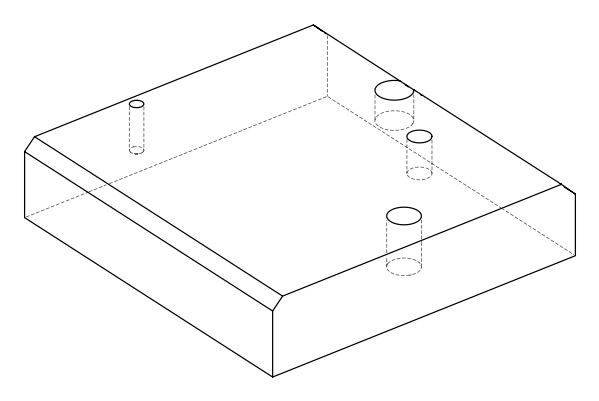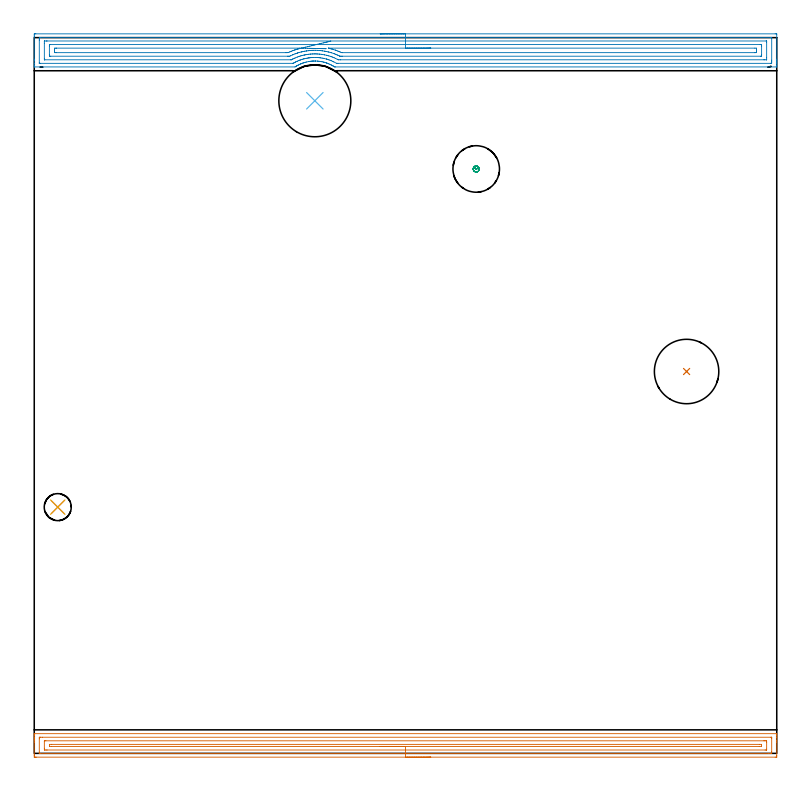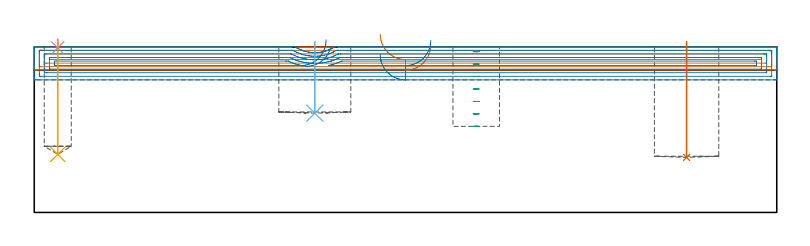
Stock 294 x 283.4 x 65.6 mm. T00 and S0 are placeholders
(PLAN: 7 operations, 5 tool changes, 22.5 min)
(1 AREA_MILL | FG_CHAMFER_SURFACE | UGT0205_001 | 9.59 min | 12712 mm3)
(2 AREA_MILL_1 | FG_CHAMFER_SURFACE_1 | UGT0205_001 | 12.09 min | 25230 mm3)
(3 MILL_BLIND_HOLE_FROM_SOLID_MATERIAL | STEP1POCKET | UGT0201_008 | Spiral | 0.32 min | 8378 mm3)
(4 SPOT_DRILL | STEP1POCKET_1 | NXT0321_9005460120000 | 0.03 min | 1 mm3)
(5 DRILL_BLIND_HOLE_INTO_CENTER | STEP1POCKET_1 | UGT0301_219 | 0.18 min | 3630 mm3)
(6 INDEXABLE_INSERT_DRILL_BLIND_HOLE_FROM_SOLID | STEP1POCKET_2 | NXT0302_028 | 0.11 min | 16527 mm3)
(7 INDEXABLE_INSERT_DRILL_BLIND_HOLE_FROM_SOLID_1 | STEP1POCKET_3 | NXT0302_022 | 0.18 min | 22208 mm3)
(TOOL UGT0205_001 | Chamfer Mill 20 x 3 x 45 deg. | D20 FL50 Z2)
(TOOL UGT0201_008 | End Mill 16 mm | D16 FL32 Z4)
(TOOL NXT0321_9005460120000 | NC Spot Drill, 142deg, 12mm, Carbide, Uncoated | D12 PA142 FL30 Z2)
(TOOL UGT0301_219 | Twist Drill 10.7 mm | D10.7 PA118 FL90 Z2)
(TOOL NXT0302_028 | Index. Insert Drill 28.5mm [880-D2850L32-03] | D28.5 PA176 FL86 Z2)
(TOOL NXT0302_022 | Index. Insert Drill 25.5mm [880-D2550L25-03] | D25.5 PA176 FL77 Z2)
(OP 1 AREA_MILL)
G17 G21 G94 G90
T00 M6
G54
G17 G0 G90 X157. Y-1.5 S1061 M3
G43 Z75.6 H0
Z66.3
G94 G1 X156.962 Z65.428 F250.
X156.848 Z64.564
X156.659 Z63.712
X156.397 Z62.88
X156.063 Z62.074
X155.66 Z61.3
X155.191 Z60.564
X154.66 Z59.872
X154.071 Z59.229
X153.428 Z58.64
X152.736 Z58.108
X152. Z57.64
X151.226 Z57.237
X150.42 Z56.903
X149.588 Z56.641
X148.736 Z56.452
X147.871 Z56.338
X147. Z56.3
X0.7
X0.608 Y-1.499 Z56.301
X0.007 Y-1.492 Z56.306
X0.003 Y-1.478 Z56.319
X0. Y-0.873 Z56.924
Y-0.588 Z57.209
Y4.491 Z62.285
Y5.061 Z62.858
Y5.385 Z63.181
Y5.955 Z63.752
Y6.279 Z64.074
Y6.926 Z64.726
Y7.346 Z65.145
X0.002 Y7.735 Z65.527
X0.004 Y7.765 Z65.556
X0.01 Y7.805 Z65.595
X0.158 Y7.8 Z65.6
X293.842
X293.99 Y7.805 Z65.595
X293.993 Y7.737 Z65.529
X294. Y7.346 Z65.145
Y6.927 Z64.726
Y6.279 Z64.074
Y5.061 Z62.858
Y4.491 Z62.285
X293.999 Y-0.873 Z56.924
X293.996 Y-1.478 Z56.319
X293.993 Y-1.492 Z56.306
X293.392 Y-1.5 Z56.3
X147.
Y-0.086 Z57.714
X2.287 Y-0.085 Z57.715
X2.074 Y-0.081 Z57.719
X2.018 Y-0.079 Z57.721
X2.01 Y-0.068 Z57.732
X2.005 Y-0.035 Z57.765
X2.002 Y0.021 Z57.821
X2. Y0.415 Z58.215
X2.001 Y5.778 Z63.578
X2.007 Y6.279 Z64.079
X2.01 Y6.371 Z64.171
X2.181 Y6.38 Z64.18
X2.288 Y6.384 Z64.184
X2.393 Y6.385 Z64.185
X3.179 Y6.386 Z64.186
X291.713 Y6.385 Z64.185
X291.926 Y6.381 Z64.181
X291.981 Y6.379 Z64.179
X291.99 Y6.368 Z64.168
X291.995 Y6.335 Z64.135
X291.998 Y6.279 Z64.079
X292. Y5.885 Z63.685
X291.999 Y0.522 Z58.322
X291.993 Y0.021 Z57.821
X291.99 Y-0.071 Z57.729
X291.82 Y-0.08 Z57.72
X291.712 Y-0.084 Z57.716
X291.607 Y-0.085 Z57.715
X290.821 Y-0.086 Z57.714
X147.
Y1.328 Z59.128
X5.071 Y1.329 Z59.129
X4.657 Y1.33 Z59.13
X4.179 Y1.333 Z59.133
X4.028 Y1.335 Z59.135
X4.01 Y1.63 Z59.43
X4.004 Y1.809 Z59.609
X4.001 Y1.987 Z59.787
Y4.669 Z62.469
X4.006 Y4.848 Z62.648
X4.01 Y4.961 Z62.761
X4.06 Y4.964 Z62.764
X4.179 Y4.967 Z62.767
X4.592 Y4.971 Z62.771
X288.929
X289.343 Y4.97 Z62.77
X289.821 Y4.967 Z62.767
X289.972 Y4.965 Z62.765
X289.99 Y4.67 Z62.47
X289.996 Y4.491 Z62.291
X289.999 Y4.313 Z62.113
Y1.631 Z59.431
X289.994 Y1.452 Z59.252
X289.99 Y1.339 Z59.139
X289.94 Y1.335 Z59.135
X289.821 Y1.332 Z59.132
X289.408 Y1.329 Z59.129
X147. Y1.328 Z59.128
Y2.743 Z60.543
X6.817
X6.013 Y2.75 Z60.55
X6.01 Y3.55 Z61.35
X6.044 Y3.552 Z61.352
X6.856 Y3.557 Z61.357
X6.896
X287.183
X287.987 Y3.55 Z61.35
X287.99 Y2.75 Z60.55
X287.956 Y2.748 Z60.548
X287.144 Y2.743 Z60.543
X287.104
X147.
X146.128 Z60.581
X145.263 Z60.695
X144.412 Z60.883
X143.58 Z61.146
X142.774 Z61.48
X142. Z61.882
X141.264 Z62.351
X140.572 Z62.882
X139.929 Z63.472
X139.339 Z64.115
X138.808 Z64.807
X138.34 Z65.543
X137.937 Z66.316
X137.603 Z67.122
X137.341 Z67.954
X137.152 Z68.806
X137.038 Z69.671
X137. Z70.543
G0 Z75.6
M5
M2
(OP 2 AREA_MILL_1)
G17 G21 G94 G90
T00 M6
G54
G17 G0 G90 X137. Y284.9 S1061 M3
G43 Z75.6 H0
Z62.5
G94 G1 X137.038 Z61.628 F250.
X137.152 Z60.764
X137.341 Z59.912
X137.603 Z59.08
X137.937 Z58.274
X138.34 Z57.5
X138.809 Z56.764
X139.34 Z56.072
X139.929 Z55.429
X140.572 Z54.84
X141.264 Z54.309
X142. Z53.84
X142.774 Z53.437
X143.58 Z53.103
X144.412 Z52.841
X145.264 Z52.652
X146.128 Z52.538
X147. Z52.5
X293.392
X293.879 Y284.895 Z52.503
X293.99 Y284.892 Z52.506
X294. Y284.776 Z52.621
Y274.838 Z62.556
Y274.278 Z63.119
Y273.96 Z63.436
Y273.4 Z63.996
Y273.082 Z64.313
Y272.445 Z64.954
Y272.092 Z65.307
X293.997 Y271.944 Z65.449
X293.99 Y271.802 Z65.588
X293.838 Y271.8 Z65.6
X119.328
X118.938 Y271.806 Z65.592
X118.84 Y271.864 Z65.533
X118.491 Y272.077 Z65.32
X118.454 Y272.101 Z65.297
X118.278 Y272.204 Z65.195
X118.121 Y272.296 Z65.103
X117.989 Y272.368 Z65.03
X117.784 Y272.483 Z64.916
X117.543 Y272.604 Z64.792
X117.298 Y272.723 Z64.676
X117.117 Y272.81 Z64.589
X116.65 Y273.017 Z64.379
X116.494 Y273.082 Z64.317
X116.229 Y273.189 Z64.21
X115.969 Y273.288 Z64.112
X115.787 Y273.357 Z64.043
X115.73 Y273.374 Z64.024
X115.333 Y273.502 Z63.897
X114.865 Y273.637 Z63.76
X114.749 Y273.667 Z63.731
X114.44 Y273.746 Z63.652
X113.973 Y273.846 Z63.55
X113.761 Y273.883 Z63.513
X113.237 Y273.976 Z63.422
X113.101 Y273.999 Z63.397
X113.08 Y274.002 Z63.394
X112.656 Y274.06 Z63.338
X112.209 Y274.096 Z63.296
X112.187 Y274.097 Z63.295
X111.317 Y274.135 Z63.255
X111.295 Z63.254
X111.082 Y274.132 Z63.258
X110.425 Y274.126 Z63.272
X110.397 Y274.123 Z63.274
X110.396 Y274.124
X109.979 Y274.101 Z63.298
X109.908 Y274.094 Z63.305
X109.533 Y274.054 Z63.341
X109.063 Y273.984 Z63.409
X108.807 Y273.949 Z63.449
X108.641 Y273.923 Z63.471
X107.749 Y273.741 Z63.658
X107.278 Y273.621 Z63.777
X107.063 Y273.559 Z63.84
X106.857 Y273.498 Z63.9
X106.473 Y273.374 Z64.024
X106.416 Y273.356 Z64.042
X105.939 Y273.175 Z64.22
X105.733 Y273.093 Z64.307
X105.705 Y273.082 Z64.318
X105.517 Y273.003 Z64.394
X105.493 Y272.992 Z64.404
X105.073 Y272.806 Z64.594
X105.039 Y272.789 Z64.611
X104.6 Y272.572 Z64.825
X104.417 Y272.483 Z64.915
X104.154 Y272.337 Z65.062
X103.975 Y272.233 Z65.167
X103.925 Y272.204 Z65.196
X103.732 Y272.088 Z65.307
X103.707 Y272.073 Z65.322
X103.26 Y271.8 Z65.6
X0.162
X0.01 Y271.802 Z65.588
X0.003 Y271.944 Z65.449
X0. Y272.092 Z65.307
Y272.445 Z64.954
Y273.082 Z64.313
Y274.278 Z63.119
Y274.838 Z62.556
Y283.899 Z53.499
X0.005 Y284.496 Z52.901
X0.01 Y284.892 Z52.505
X0.202 Y284.896 Z52.502
X0.608 Y284.9 Z52.5
X147.
Y283.486 Z53.914
X291.607 Y283.485 Z53.915
X291.742
X291.959 Y283.481 Z53.919
X291.982 Y283.479 Z53.921
X291.99 Y283.47 Z53.93
X291.996 Y283.441 Z53.959
X291.998 Y283.412 Z53.988
X292. Y283.232 Z54.168
Y274.451 Z62.949
X291.997 Y273.96 Z63.44
X291.993 Y273.58 Z63.82
X291.976 Y273.221 Z64.179
X291.607 Y273.216 Z64.184
X291.471 Y273.215 Z64.185
X120.221
X120.085 Y273.216 Z64.184
X119.711 Y273.221 Z64.179
X118.583 Y273.814 Z63.586
X118.436 Y273.886 Z63.514
X118.277 Y273.96 Z63.44
X117.543 Y274.279 Z63.121
X117.14 Y274.441 Z62.959
X116.65 Y274.627 Z62.773
X116.56 Y274.66 Z62.74
X116.492 Y274.682 Z62.718
X115.995 Y274.838 Z62.562
X115.758 Y274.907 Z62.493
X115.659 Y274.935 Z62.465
X114.865 Y275.127 Z62.273
X114.49 Y275.207 Z62.193
X113.973 Y275.298 Z62.102
X113.409 Y275.392 Z62.008
X113.08 Y275.436 Z61.964
X112.406 Y275.501 Z61.899
X112.187 Y275.513 Z61.887
X111.469 Y275.544 Z61.856
X111.295 Y275.548 Z61.852
X110.582 Y275.539 Z61.861
X110.402 Y275.534 Z61.866
X109.731 Y275.498 Z61.902
X109.509 Y275.476 Z61.924
X108.93 Y275.408 Z61.992
X108.783 Y275.389 Z62.011
X108.617 Y275.364 Z62.036
X108.156 Y275.291 Z62.109
X107.724 Y275.204 Z62.196
X107.418 Y275.139 Z62.261
X106.831 Y275.006 Z62.394
X106.695 Y274.972 Z62.428
X106.204 Y274.838 Z62.562
X106.001 Y274.777 Z62.623
X105.974 Y274.769 Z62.631
X105.939 Y274.757 Z62.643
X105.339 Y274.549 Z62.851
X105.216 Y274.505 Z62.895
X105.046 Y274.439 Z62.961
X104.703 Y274.297 Z63.103
X104.154 Y274.066 Z63.334
X104.079 Y274.033 Z63.367
X103.921 Y273.96 Z63.44
X103.48 Y273.744 Z63.656
X103.393 Y273.701 Z63.699
X103.261 Y273.632 Z63.768
X102.902 Y273.435 Z63.965
X102.693 Y273.32 Z64.08
X102.547 Y273.241 Z64.159
X102.507 Y273.221 Z64.179
X102.463 Y273.219 Z64.181
X102.368 Y273.216 Z64.184
X102.233 Y273.215 Z64.185
X2.393 Y273.214 Z64.186
X2.258 Y273.215 Z64.185
X2.041 Y273.219 Z64.181
X2.018 Y273.221 Z64.179
X2.01 Y273.23 Z64.17
X2.004 Y273.259 Z64.141
X2.002 Y273.288 Z64.112
X2. Y273.468 Z63.932
Y282.249 Z55.151
X2.003 Y282.74 Z54.66
X2.007 Y283.12 Z54.28
X2.024 Y283.479 Z53.921
X2.393 Y283.484 Z53.916
X2.529 Y283.485 Z53.915
X147. Y283.486 Z53.914
Y282.072 Z55.328
X289.821 Y282.071 Z55.329
X289.892 Y282.07 Z55.33
X289.949 Y282.068 Z55.332
X289.979 Y282.065 Z55.335
X289.99 Y282.037 Z55.363
X289.995 Y281.862 Z55.538
X289.999 Y281.688 Z55.712
X290. Y275.54 Z61.86
X289.998 Y274.838 Z62.562
X289.996 Y274.666 Z62.734
X289.991 Y274.641 Z62.759
X289.978 Y274.635 Z62.765
X289.928 Y274.633 Z62.767
X289.821 Y274.63 Z62.77
X289.142 Y274.629 Z62.771
X288.929 Y274.628 Z62.772
X121.326 Y274.629 Z62.771
X121.114 Y274.63 Z62.77
X120.427 Y274.635 Z62.765
X120.379 Y274.643 Z62.757
X120.308 Y274.676 Z62.724
X120.221 Y274.718 Z62.682
X119.983 Y274.838 Z62.562
X119.328 Y275.157 Z62.243
X118.727 Y275.429 Z61.971
X118.436 Y275.55 Z61.85
X118.02 Y275.716 Z61.684
X117.543 Y275.89 Z61.51
X117.273 Y275.982 Z61.418
X116.65 Y276.17 Z61.23
X116.012 Y276.344 Z61.056
X115.758 Y276.405 Z60.995
X114.929 Y276.594 Z60.806
X114.851 Y276.608 Z60.792
X113.973 Y276.753 Z60.647
X113.782 Y276.782 Z60.618
X113.08 Y276.863 Z60.537
X112.777 Y276.892 Z60.508
X112.187 Y276.928 Z60.472
X111.83 Y276.945 Z60.455
X111.295 Y276.962 Z60.438
X110.924 Y276.958 Z60.442
X110.402 Y276.948 Z60.452
X110.057 Y276.934 Z60.466
X109.509 Y276.903 Z60.497
X109.223 Y276.875 Z60.525
X108.617 Y276.804 Z60.596
X108.428 Y276.779 Z60.621
X107.724 Y276.675 Z60.725
X107.653 Y276.663 Z60.737
X107.294 Y276.594 Z60.806
X106.913 Y276.514 Z60.886
X106.831 Y276.496 Z60.904
X106.192 Y276.344 Z61.056
X105.939 Y276.279 Z61.121
X105.494 Y276.154 Z61.246
X105.046 Y276.016 Z61.384
X104.818 Y275.94 Z61.46
X104.144 Y275.707 Z61.693
X103.261 Y275.332 Z62.068
X102.915 Y275.178 Z62.222
X102.368 Y274.92 Z62.48
X102.312 Y274.893 Z62.507
X101.807 Y274.639 Z62.761
X101.759 Y274.634 Z62.766
X101.686 Y274.631 Z62.769
X101.476 Y274.629 Z62.771
X4.179
X4.108 Y274.63 Z62.77
X4.052 Y274.632 Z62.768
X4.021 Y274.635 Z62.765
X4.01 Y274.663 Z62.737
X4.005 Y274.838 Z62.562
X4.001 Y275.012 Z62.388
X4. Y281.16 Z56.24
X4.002 Y281.862 Z55.538
X4.004 Y282.033 Z55.367
X4.009 Y282.059 Z55.341
X4.022 Y282.065 Z55.335
X4.072 Y282.067 Z55.333
X4.179 Y282.069 Z55.331
X4.858 Y282.071 Z55.329
X5.071 Y282.072 Z55.328
X147.
Y280.657 Z56.743
X287.476
X287.869 Y280.655 Z56.745
X287.948 Y280.653 Z56.747
X287.978 Y280.651 Z56.749
X287.99 Y280.623 Z56.777
X288. Y280.106 Z57.294
Y276.63 Z60.77
Y276.594 Z60.806
X287.995 Y276.173 Z61.227
X287.99 Y276.068 Z61.332
X287.988 Y276.049 Z61.351
X287.958 Y276.047 Z61.353
X287.891 Y276.045 Z61.355
X287.703 Y276.043 Z61.357
X122.006
X121.672 Y276.045 Z61.355
X121.114 Y276.05 Z61.35
X121.032 Y276.057 Z61.343
X120.919 Y276.111 Z61.289
X120.518 Y276.302 Z61.098
X120.221 Y276.436 Z60.964
X119.863 Y276.594 Z60.806
X119.328 Y276.815 Z60.585
X118.947 Y276.969 Z60.431
X118.436 Y277.156 Z60.244
X117.583 Y277.433 Z59.967
X117.543 Y277.445 Z59.955
X117.453 Y277.472 Z59.928
X116.65 Y277.682 Z59.718
X116.364 Y277.754 Z59.646
X115.758 Y277.886 Z59.514
X115.229 Y277.992 Z59.408
X114.865 Y278.055 Z59.345
X114.154 Y278.172 Z59.228
X113.973 Y278.195 Z59.205
X113.142 Y278.289 Z59.111
X113.08 Y278.294 Z59.106
X112.242 Y278.35 Z59.05
X111.262 Y278.382 Z59.018
X110.402 Y278.37 Z59.03
X110.383 Y278.369 Z59.031
X109.89 Y278.35 Z59.05
X109.53 Y278.33 Z59.07
X109.509 Y278.328 Z59.072
X108.716 Y278.252 Z59.148
X108.617 Y278.241 Z59.159
X107.928 Y278.149 Z59.251
X107.724 Y278.119 Z59.281
X107.157 Y278.03 Z59.37
X106.831 Y277.966 Z59.434
X106.417 Y277.88 Z59.52
X105.939 Y277.775 Z59.625
X105.69 Y277.716 Z59.684
X105.046 Y277.555 Z59.845
X104.98 Y277.537 Z59.863
X104.748 Y277.472 Z59.928
X104.297 Y277.331 Z60.069
X104.154 Y277.284 Z60.116
X103.636 Y277.103 Z60.297
X103.261 Y276.968 Z60.432
X102.395 Y276.62 Z60.78
X102.368 Y276.609 Z60.791
X101.476 Y276.204 Z61.196
X101.138 Y276.048 Z61.352
X100.583 Y276.045 Z61.355
X100.25 Y276.043 Z61.357
X6.524
X6.131 Y276.045 Z61.355
X6.052 Y276.047 Z61.353
X6.022 Y276.049 Z61.351
X6.01 Y276.077 Z61.323
X6. Y276.594 Z60.806
Y280.07 Z57.33
Y280.106 Z57.294
X6.005 Y280.527 Z56.873
X6.01 Y280.632 Z56.768
X6.012 Y280.651 Z56.749
X6.042 Y280.653 Z56.747
X6.109 Y280.655 Z56.745
X6.297 Y280.657 Z56.743
X147.
Y279.243 Z58.157
X285.358
X285.99 Y279.228 Z58.172
X285.998 Y278.598 Z58.802
X285.999 Y278.35 Z59.05
X285.996 Y277.723 Z59.677
X285.99 Y277.472 Z59.928
X285.373 Y277.457 Z59.943
X285.358
X122.006 Y277.458 Z59.942
X121.663 Y277.472 Z59.928
X121.114 Y277.71 Z59.69
X120.683 Y277.896 Z59.504
X120.221 Y278.082 Z59.318
X119.536 Y278.35 Z59.05
X119.328 Y278.425 Z58.975
X119.211 Y278.466 Z58.934
X118.436 Y278.705 Z58.695
X117.922 Y278.855 Z58.545
X117.543 Y278.954 Z58.446
X116.455 Y279.228 Z58.172
X116.636 Y279.242 Z58.158
X116.65
X147. Y279.243 Z58.157
X147.872 Z58.195
X148.737 Z58.309
X149.588 Z58.498
X150.42 Z58.76
X151.226 Z59.094
X152. Z59.497
X152.736 Z59.965
X153.428 Z60.496
X154.071 Z61.086
X154.66 Z61.729
X155.192 Z62.421
X155.66 Z63.157
X156.063 Z63.931
X156.397 Z64.737
X156.659 Z65.569
X156.848 Z66.42
X156.962 Z67.285
X157. Z68.157
G0 X117.427 Y282.022 Z65.645
G1 X117.199 Y281.968 Z64.805
X116.9 Y281.896 Z63.988
X116.533 Y281.809 Z63.201
X116.101 Y281.705 Z62.45
X115.608 Y281.587 Z61.741
X115.055 Y281.455 Z61.079
X114.449 Y281.31 Z60.468
X113.794 Y281.153 Z59.915
X113.093 Y280.985 Z59.422
X112.354 Y280.809 Z58.994
X111.582 Y280.624 Z58.633
X110.781 Y280.432 Z58.343
X109.96 Y280.235 Z58.127
X109.123 Y280.035 Z57.984
X108.277 Y279.833 Z57.917
X107.428 Y279.63 Z57.926
X106.584 Y279.428 Z58.011
X105.75 Y279.228 Z58.172
X105.184 Y279.093 Z58.307
X105.046 Y279.058 Z58.342
X104.478 Y278.909 Z58.491
X104.154 Y278.821 Z58.579
X103.565 Y278.649 Z58.751
X103.261 Y278.551 Z58.849
X103.109 Y278.5 Z58.9
X102.675 Y278.35 Z59.05
X102.451 Y278.269 Z59.131
X102.368 Y278.238 Z59.162
X101.817 Y278.014 Z59.386
X101.476 Y277.874 Z59.526
X101.192 Y277.751 Z59.649
X100.583 Y277.485 Z59.915
X100.574 Y277.481 Z59.919
X100.547 Y277.472 Z59.928
X99.705 Y277.457 Z59.943
X99.69
X8.642
X8.01 Y277.472 Z59.928
X8.002 Y278.102 Z59.298
X8.001 Y278.35 Z59.05
X8.004 Y278.977 Z58.423
X8.01 Y279.228 Z58.172
X8.627 Y279.243 Z58.157
X8.642
X105.046
X105.75 Y279.228 Z58.172
X106.62 Y279.21 Z58.228
X107.482 Y279.192 Z58.36
X108.33 Y279.174 Z58.567
X109.156 Y279.157 Z58.846
X109.955 Y279.14 Z59.197
X110.72 Y279.124 Z59.616
X111.445 Y279.109 Z60.1
X112.126 Y279.095 Z60.645
X112.757 Y279.082 Z61.248
X113.332 Y279.07 Z61.903
X113.849 Y279.059 Z62.606
X114.302 Y279.049 Z63.352
X114.688 Y279.041 Z64.134
X115.005 Y279.035 Z64.947
X115.25 Y279.029 Z65.784
X115.421 Y279.026 Z66.639
X115.517 Y279.024 Z67.507
X115.537 Y279.023 Z68.379
G0 Z75.6
M5
M2
(OP 3 MILL_BLIND_HOLE_FROM_SOLID_MATERIAL)
G17 G21 G94 G90
T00 M6
G54
G17 G0 G90 X175. Y231.4 S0 M3
G43 Z75.6 H0
Z63.671
G94 G3 X175.6 Y232. R0.6 F250.
X175. Y232.6 R0.6
X173.8 Y231.4 R1.2
X175. Y232.6 R-1.2
X174.4 Y232. R0.6
X175. Y231.4 R0.6
G0 Z58.743
G3 X175.6 Y232. R0.6
X175. Y232.6 R0.6
X173.8 Y231.4 R1.2
X175. Y232.6 R-1.2
X174.4 Y232. R0.6
X175. Y231.4 R0.6
G0 Z53.814
G3 X175.6 Y232. R0.6
X175. Y232.6 R0.6
X173.8 Y231.4 R1.2
X175. Y232.6 R-1.2
X174.4 Y232. R0.6
X175. Y231.4 R0.6
G0 Z48.886
G3 X175.6 Y232. R0.6
X175. Y232.6 R0.6
X173.8 Y231.4 R1.2
X175. Y232.6 R-1.2
X174.4 Y232. R0.6
X175. Y231.4 R0.6
G0 Z43.957
G3 X175.6 Y232. R0.6
X175. Y232.6 R0.6
X173.8 Y231.4 R1.2
X175. Y232.6 R-1.2
X174.4 Y232. R0.6
X175. Y231.4 R0.6
G0 Z39.029
G3 X175.6 Y232. R0.6
X175. Y232.6 R0.6
X173.8 Y231.4 R1.2
X175. Y232.6 R-1.2
X174.4 Y232. R0.6
X175. Y231.4 R0.6
G0 Z34.1
G3 X175.6 Y232. R0.6
X175. Y232.6 R0.6
X173.8 Y231.4 R1.2
X175. Y232.6 R-1.2
X174.4 Y232. R0.6
X175. Y231.4 R0.6
G0 Z75.6
M5
M2
(OP 4 SPOT_DRILL)
G17 G21 G94 G90
T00 M6
G54
G17 G0 G90 X9.3 Y97.5 S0 M3
G43 Z75.6 H0
G94 G81 G98 Z65.139 F250. R68.6
G80
M5
M2
(OP 5 DRILL_BLIND_HOLE_INTO_CENTER)
G17 G21 G94 G90
T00 M6
G54
G17 G0 G90 X9.3 Y97.5 S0 M3
G43 Z75.6 H0
G94 G81 G98 Z23. F250. R67.6
G80
M5
M2
(OP 6 INDEXABLE_INSERT_DRILL_BLIND_HOLE_FROM_SOLID)
G17 G21 G94 G90
T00 M6
G54
G17 G0 G90 X111.1 Y258.4 S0 M3
G43 Z75.6 H1
G94 G81 G98 Z39.3 F250. R67.6
G80
M5
M2
(OP 7 INDEXABLE_INSERT_DRILL_BLIND_HOLE_FROM_SOLID_1)
G17 G21 G94 G90
T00 M6
G54
G17 G0 G90 X258.3 Y151.2 S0 M3
G43 Z75.6 H1
G94 G81 G98 Z21.8 F250. R67.6
G80
M5
M2
